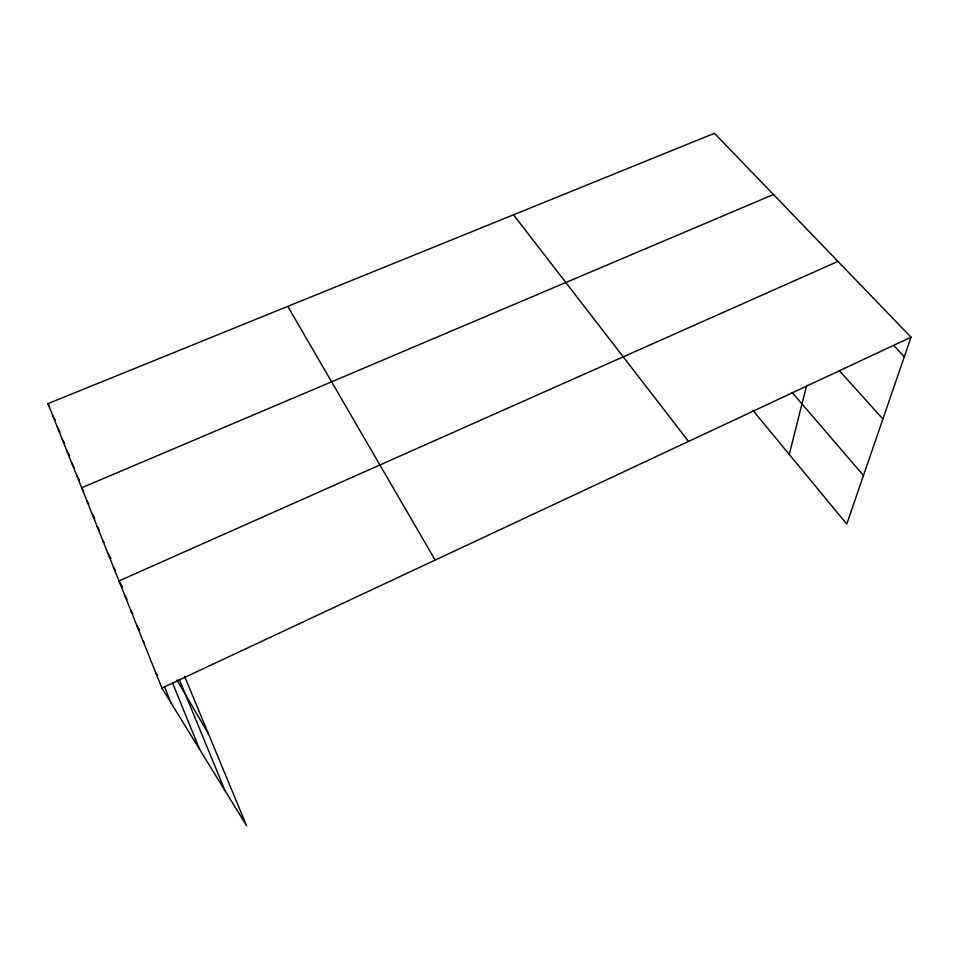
<?xml version="1.0" encoding="UTF-8"?>
<svg xmlns="http://www.w3.org/2000/svg" width="959" height="959" viewBox="0 0 959 959"><rect width="100%" height="100%" fill="white"/><g stroke="black" fill="none" stroke-linecap="round" stroke-linejoin="round"><path stroke-width="1.44" d="M789.257 454.422L806.723 385.218M184.584 676.287L246.571 825.699L161.903 688.082L47.95 403.655L714.431 133.301L911.05 337.196L846.761 524.058L752.899 410.392M161.903 688.082L911.05 337.196M837.962 261.411L118.976 580.95L122.632 587.196M81.647 487.771L773.445 194.509M893.704 345.504L904.337 356.712M839.7 371.013L882.903 419.023M792.098 392.387L863.472 475.484M513.509 214.804L688.538 441.416M156.221 673.254L157.755 675.759M142.903 640.66L144.329 643.045M136.777 625.364L139.654 630.195M130.748 610.32L132.917 613.988M124.814 595.515L126.996 599.231M176.971 680.075L208.511 733.971M113.402 567.033L115.607 570.821M287.772 306.365L435.146 560.092M107.911 553.319L110.86 558.426M102.493 539.809L103.98 542.386M97.171 526.515L99.245 530.135M91.92 513.401L94.701 518.28M86.742 500.49L88.839 504.17M82.342 489.006L83.745 491.476M76.624 475.232L79.429 480.219M71.673 462.873L74.49 467.896M66.794 450.694L69.611 455.741M61.987 438.683L64.816 443.765M57.24 426.839L60.081 431.958M52.565 415.163L55.406 420.318M47.95 403.655L49.377 406.244M179.237 679.368L225.053 790.719M172.5 682.82L199.604 749.375M164.624 687.016L170.99 702.851"/></g></svg>
